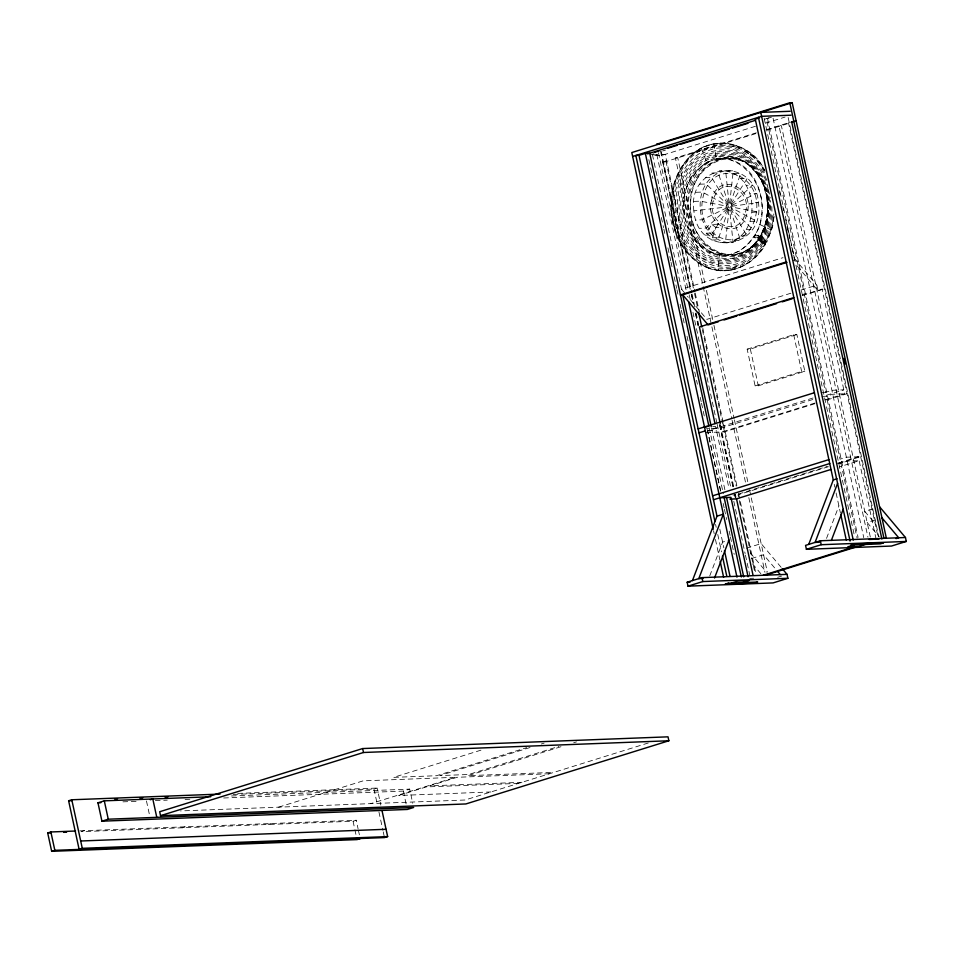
<?xml version="1.0" encoding="UTF-8"?>
<svg xmlns="http://www.w3.org/2000/svg" width="954" height="954" viewBox="0 0 954 954"><rect width="100%" height="100%" fill="white"/><g stroke="black" fill="none" stroke-linecap="round" stroke-linejoin="round"><path stroke-width="0.72" stroke-dasharray="4.77 3.58" d="M693.892 210.87C686.856 163.778 754.638 154.357 758.442 202.582C765.478 249.674 697.696 259.083 693.892 210.87L726.662 206.97M726.721 242.865C764.285 235.865 758.454 168.381 719.256 170.814M731.026 269.982L731.623 269.958C745.956 266.834 757.488 256.912 765.108 244.653C762.866 242.543 758.096 238.333 761.292 235.28L754.924 235.519L747.972 244.641L739.302 251.176L729.536 254.706L735.892 254.456L745.67 250.938L754.328 244.391C729.595 270.936 691.173 245.321 689.277 214.042C681.406 179.352 720.365 138.318 752.026 167.594C730.943 145.7 692.664 161.417 686.26 189.238M709.347 251.939L719.316 254.968L718.135 270.292L731.623 269.958L731.432 268.527L744.025 263.996L755.198 255.565L764.166 243.807M764.273 172.579C749.152 137.817 699.032 135.54 681.824 169.884C661.516 204.347 675.599 260.537 718.255 268.873L718.135 270.292C670.435 260.871 657.306 192.875 688.228 159.378C708.5 133.035 752.193 141.931 764.953 171.267M728.987 209.916L725.422 242.435L719.054 242.686M729.715 203.285L733.268 170.766L726.912 171.004M774.004 216.808L772.537 227.076L766.825 242.149M773.968 216.331L771.416 230.057L765.108 244.653L754.161 237.284C770.808 210.345 760.576 165.436 726.662 158.722M767.672 212.158L765.275 225.597L759.563 238.834L761.256 241.589L765.108 244.653L754.924 235.519M767.922 212.038L765.609 224.464L759.563 238.834M739.505 148.383L738.134 147.572L738.384 146.582M762.222 233.086A16.111 5.462 27.5 0 0 765.657 241.207L766.348 241.767L755.878 233.336C721.415 289.265 664.222 224.774 690.1 180.354C724.563 124.414 781.743 188.916 755.878 233.336L765.74 243.735C755.21 264.437 729.679 276.922 707.427 267.764L707.594 267.096M765.323 224.798L767.612 212.301L767.207 199.04M704.994 266.321L705.4 264.973M759.551 238.285L760.529 237.045C780.861 206.41 760.457 151.722 719.817 156.48C681.156 166.401 675.301 222.831 702.871 247.635M718.195 224.202L711.839 224.44L706.27 233.229L712.435 237.784L715.953 227.481L722.309 227.243M728.296 209.665L718.028 239.812L711.672 240.05M730.394 203.524L740.662 173.389L734.306 173.64M761.399 233.968L765.823 222.306L767.588 209.677L766.634 196.512L762.973 184.027L757.082 173.711L757.488 174.224L749.594 165.889C772.323 184.563 774.314 222.163 754.674 243.759L762.234 233.086M709.74 575.918L722.619 542.122L728.963 540.143M826.534 538.378L838.9 505.93M759.742 239.454C773.229 215.699 770.248 183.085 750.106 163.957C732.123 146.379 701.262 153.57 690.159 175.286C677.125 198.802 680.596 230.785 700.319 249.566C718.302 267.132 749.164 259.953 760.266 238.226M760.088 240.122C773.849 215.807 770.713 182.464 750.13 162.884C731.682 144.877 700.033 152.246 688.657 174.51C675.301 198.623 678.843 231.417 699.079 250.675C717.515 268.694 749.164 261.324 760.541 239.049M760.588 240.837C774.648 215.902 771.357 181.773 750.285 161.739C731.348 143.243 698.865 150.815 687.178 173.676C673.464 198.42 677.101 232.084 697.875 251.868C716.812 270.364 749.295 262.791 760.982 239.931M761.256 241.589C775.626 216.009 772.156 181.045 750.583 160.522C731.122 141.514 697.744 149.289 685.735 172.781C671.652 198.205 675.384 232.8 696.73 253.12C716.18 272.117 749.558 264.341 761.566 240.861M762.067 242.364L768.137 228.304L770.915 213.338L770.534 200.567M763.009 243.163L769.162 228.912L772.024 213.529L771.81 206.517M764.094 243.974L770.331 229.532L773.229 212.348M751.263 155.907L750.094 154.691L750.548 153.821M727.687 209.224L711.41 234.911L705.054 235.161M731.002 203.977L747.28 178.279L740.924 178.529M761.697 233.539L761.304 237.296L765.573 243.568M753.72 244.928L760.767 235.686M761.292 235.28C748.926 261.157 710.539 263.089 696.444 237.82C680.929 213.756 685.067 176.478 710.718 161.023M760.195 236.795C743.226 269.91 697.374 258.606 687.369 226.289M760.147 237.474C726.149 289.718 669.374 234.302 686.546 187.866C701.691 137.018 762.568 150.386 767.541 199.231M762.294 241.815C730.072 294.273 669.028 250.95 675.742 200.328C677.555 177.432 691.662 153.63 715.345 148.442C738.575 144.412 759.301 162.192 766.777 183.108M763.164 242.805C730.048 296.73 667.287 252.19 674.18 200.149C676.052 176.609 690.553 152.151 714.892 146.809C738.169 142.802 759.42 160.129 767.135 181.177M727.186 208.592L706.02 228.089L699.652 228.34M731.503 204.609L752.682 185.1L746.314 185.35M755.699 242.59C727.89 273.881 686.153 238.178 690.422 203.762C688.418 173.711 723.967 144.173 750.249 166.39M726.841 207.817L702.204 219.802L695.848 220.052M731.861 205.372L756.486 193.388L750.118 193.638M732.481 268.157L739.755 265.534M662.636 150.97L665.475 150.088M764.679 119.202L768.936 117.879M650.127 154.942L653.943 153.761M771.488 117.163L766.42 118.749L825.556 392.285L831.9 390.305L843.825 389.852L824.101 395.993M755.449 126.286L662.076 155.347L651.773 155.74M765.323 123.209L785.047 117.068M662.696 161.941L666.655 160.916L662.696 161.941L690.982 292.759M711.255 323.943L675.384 157.994L756.272 132.809M766.205 129.72L790.604 122.124M755.818 133.596L662.97 162.502L660.573 162.597M767.171 130.066L790.783 122.72M652.417 154.584L681.538 289.253L783.019 257.663M792.679 260.597L794.789 259.941L791.224 244.045M790.949 293.2L706.89 319.363L687.464 296.3M800.883 290.111L816.827 285.151L818.031 290.708L795.219 263.626M802.254 294.977L824.375 288.74L802.087 295.68M747.173 349.176L793.692 334.699L796.876 334.568L804.818 371.309L758.299 385.786L755.115 385.905L747.173 349.176L750.357 349.057L796.876 334.568M755.115 385.905L801.634 371.428L804.818 371.309M720.711 490.881L707.725 430.779L813.428 397.866M812.82 399.499L721.2 428.024L706.485 428.584M822.038 396.387L826.414 396.22L832.747 394.24L847.069 393.692L824.781 400.632M815.086 402.993L722.047 431.959L720.58 425.138M824.948 399.929L844.684 393.787L821.99 288.835M814.847 403.721L724.444 431.864L704.553 432.627M738.491 494.053L784.999 479.576M786.406 479.135L800.501 474.746M801.92 474.305L827.285 466.411M838.566 462.905L858.29 456.751L876.309 540.059M828.466 466.697L738.05 494.84L738.98 499.145M838.399 463.608L860.675 456.668L846.365 457.216L840.021 459.184L826.414 396.22M836.503 463.298L840.879 463.119L847.212 461.152L859.149 460.699L839.413 466.84M746.362 548.216L761.161 543.601L781.302 567.523M872.827 508.84L864.753 511.356L876.261 525.022M751.454 558.507L763.57 554.739L775.65 569.097M875.235 519.978L867.162 522.494L879.254 536.852M777.629 577.289L781.672 576.037M84.274 830.684L81.102 831.673L353.063 821.239L356.236 820.249L358.072 828.728M182.095 827.798L185.267 826.808M278.592 807.167L363.164 780.849L455.416 777.307L370.844 803.626M480.947 750.166L393.561 777.367L436.503 775.721L526.715 747.638M233.158 794.443L373.98 789.041L377.152 788.052L380.837 805.116M267.979 824.506L271.151 823.517M530.03 747.519L439.818 775.59L468.652 774.493L558.853 746.41M541.3 744.001L544.126 743.13M223.677 797.985L403.327 791.093L409.671 789.113L412.724 803.244M560.988 746.708L467.961 775.674L553.845 772.37M573.676 742.761L576.502 741.89M648.291 742.975L465.051 800.012L180.497 810.936M732.04 206.231L758.442 202.582L752.086 202.82M789.292 122.744L788.493 122.78L878.074 537.102M713.759 143.756L716.442 158.984L733.018 158.483L742.987 161.5M652.882 154.834L665.236 154.357L694.917 291.614M675.384 157.994L677.769 157.899L705.137 284.53M716.442 158.984L722.798 158.746C677.996 169.788 680.5 246.18 725.672 254.718M711.851 173.091L718.219 172.841L725.612 170.575L728.999 203.274M705.209 177.659L711.565 177.408L718.219 172.841L728.319 203.476M699.771 184.217L706.139 183.967L727.198 204.502M695.919 192.314L702.287 192.064L726.841 205.253M693.916 201.401L700.284 201.163L726.662 206.1M752.05 212.289L758.418 212.038L732.04 207.101M750.047 221.376L756.415 221.125L731.849 207.948M746.195 229.473L752.563 229.234L731.491 208.687M706.27 233.229L712.638 232.991M740.769 236.032L747.125 235.793L730.991 209.296M712.435 237.784L718.803 237.546M754.161 237.284L760.529 237.045M734.115 240.599L740.483 240.36L730.382 209.725M821.179 392.452L825.556 392.285M712.698 426.617L715.619 426.498L728.844 487.685M707.725 430.779L716.466 430.433M733.018 495.031L735.665 494.923M749.701 578.386L753.684 578.231M549.432 773.754L457.181 777.283L429.705 785.846L521.945 782.304M237.808 793.406L377.152 788.052M518.451 783.389L426.199 786.931L398.712 795.493L490.964 791.951M231.5 795.958L409.671 789.113M122.947 801.849L136.183 801.336M155.371 800.609L167.248 800.144M185.076 799.464L191.015 799.237M79.909 830.851L356.236 820.249M719.316 254.968L735.892 254.456M718.255 268.873L731.432 268.527M732.088 146.141L738.134 147.572M759.706 224.452L771.416 230.057M715.953 227.481L711.839 224.44M744.537 151.376L750.094 154.691M707.427 267.764C667.55 249.244 660.12 190.848 687.846 158.865C708.357 133.453 750.619 140.763 764.166 169.418M750.87 166.509L758.979 175.989L758.585 175.524M794.014 258.057L816.827 285.151M681.538 289.253L685.771 294.285M750.19 552.771L766.491 572.126M752.479 563.766L760.851 573.7M727.699 203.906L711.565 177.408C689.635 196.906 700.582 244.558 733.077 242.626L729.691 209.928M758.347 174.952L764.047 186.304M701.464 148.383L706.664 162.502M767.099 184.384L768.042 188.2M768.364 189.476L770.45 197.919M764.094 185.887L767.29 199.147M787.11 226.837L789.781 238.357M791.784 246.991L794.789 259.941M779.203 190.561L780.181 194.902M782.781 206.469L783.747 210.798M785.702 219.468L790.89 242.602M788.147 117.497L878.765 536.613M870.31 537.03L781.362 125.654L778.977 125.737L867.937 537.185M773.074 118.224L863.752 537.639M767.505 118.439L858.087 537.4M840.879 463.119L857.097 538.163M764.154 118.248L797.616 273.023M797.938 274.478L818.997 371.893M819.307 373.348L826.224 405.331M826.546 406.786L854.522 536.196M834.225 484.286L834.845 487.172M836.098 492.944L840.438 513.037M793.692 334.699L801.634 371.428M750.357 349.057L758.299 385.786M706.401 290.35L713.64 323.823M713.95 325.278L734.091 418.436M734.413 419.891L747.936 482.474M749.51 489.748L767.338 572.185M711.887 326.828L731.778 418.842M732.088 420.273L745.706 483.284M748.807 497.618L764.953 572.305M695.227 293.069L699.318 311.946M702.764 327.914L723.18 422.312M723.49 423.767L736.989 486.206M738.563 493.468L755.83 573.33M665.868 160.952L694.19 291.972M694.512 293.427L697.97 309.442M702.371 329.786L736.202 486.254M739.29 500.576L755.139 573.831M661.217 151.412L691.745 292.604M692.055 294.059L694.882 307.128M696.146 312.936L698.65 324.551M720.318 424.745L733.817 487.196M735.391 494.458L736.011 497.356M660.526 151.197L690.338 289.134M691.602 294.953L693.486 303.682M695.693 313.878L698.209 325.517M719.614 424.494L733.137 487.077M734.711 494.363L735.343 497.272M691.292 294.214L693.498 304.398M695.383 313.115L698.209 326.196M719.578 425.043L733.089 487.554M734.663 494.816L735.295 497.726M658.439 152.7L687.917 289.062M689.182 294.881L690.756 302.144M692.95 312.316L716.836 422.801M717.146 424.256L730.979 488.209M733.805 501.291L739.147 526M739.469 527.455L745.122 553.618M745.432 555.073L750.774 579.793M656.793 154.417L686.212 290.517M711.529 427.988L725.088 490.714M709.227 427.786L723.323 493.671M648.851 159.664L652.918 178.458M655.1 188.582L657.604 200.149M657.914 201.592L658.856 205.933M661.361 217.5L663.543 227.624M663.853 229.067L664.795 233.408M667.919 247.861L669.481 255.088M669.791 256.531L670.734 260.871M671.044 262.314L671.986 266.655M674.168 276.779L676.672 288.346M676.982 289.789L677.924 294.13M680.119 304.29L681.061 308.655M681.383 310.11L684.519 324.646M687.035 336.285L691.435 356.641M693.009 363.903L697.41 384.259M700.236 397.353L701.178 401.706M701.5 403.16L704.326 416.254M707.152 429.336L720.675 491.859M723.192 503.485L724.134 507.85M724.444 509.305L726.65 519.477M729.166 531.116L730.108 535.468M730.418 536.923L734.186 554.369M719.805 529.136L723.847 547.811M715.583 524.402L716.204 527.288M717.766 534.502L721.51 551.817M713.556 530.722L714.188 533.632M715.452 539.451L719.853 559.843M403.327 791.093L406.38 805.212M373.98 789.041L377.379 804.747M378.917 811.89L382.936 830.445M383.246 831.876L384.474 837.588M358.37 830.135L359.598 835.787M353.063 821.239L354.59 828.299M354.9 829.718L356.116 835.37M146.463 800.943L149.528 815.074M733.984 268.014L734.163 269.04M767.314 198.897L767.72 212.444M684.101 201.02L684.507 214.567M764.428 170.611A63.858 51.647 87.8 0 0 687.882 158.662A63.858 51.647 87.8 0 0 688.001 253.8A63.858 51.647 87.8 0 0 764.512 244.677L770.82 230.081A63.858 51.647 87.8 0 0 773.825 213.899M702.263 201.234C696.67 242.423 749.916 257.437 756.427 211.967C762.031 170.778 708.774 155.764 702.263 201.234M713.198 201.079C706.091 224.142 740.065 239.406 745.503 212.122C752.599 189.059 718.624 173.795 713.198 201.079M711.589 200.364C703.623 225.669 740.924 242.853 747.113 212.837C755.067 187.521 717.766 170.349 711.589 200.364M726.709 205.67C730.323 220.183 736.059 195.618 726.709 205.67M728.486 205.766A1.336 1.085 87.8 0 0 729.202 207.924A1.336 1.085 87.8 0 0 730.347 206.112A1.336 1.085 87.8 0 0 728.486 205.766"/><path stroke-width="1.43" d="M692.449 580.581L717.003 516.15L639.001 155.371L635.817 155.49L714.951 521.516M714.534 578.005L728.963 540.143M808.73 544.388L833.283 479.957L755.282 119.167L759.086 117.986M837.588 483.344L815.074 542.421L819.367 542.254M831.339 540.453L843.205 509.317M886.361 538.235L792.19 102.674L789.805 102.77L656.602 144.233L658.999 144.137M790.186 111.272L760.767 112.393L631.798 152.545L713.246 529.267M762.437 111.94L792.19 102.674M632.645 156.48L761.614 116.328L791.045 115.207M639.001 155.371L645.345 153.391L649.722 153.224L708.917 426.331M647.599 153.88L755.425 120.323M654.921 152.258L659.154 150.935M667.609 148.311L677.471 145.235M680.297 144.364L729.619 129.005M732.445 128.122L747.948 123.304M881.866 538.986L791.665 121.79L796.161 121.039M680.345 294.917L786.06 262.004M680.619 295.478L787.038 262.35M793.8 297.6L699.365 326.995L720.27 423.695M710.205 324.277L708.095 324.932L682.73 294.822L711.243 426.676M711.255 323.943L718.362 321.736M724.038 319.972L736.81 316.001M739.648 315.118L776.544 303.622M782.22 301.858L792.154 298.769M698.137 428.906L814.43 392.714M698.996 432.842L705.328 430.862M712.602 495.818L828.895 459.613M713.461 499.753L829.741 463.549M729.893 499.121L736.524 498.859L830.958 469.463M717.003 516.15L723.347 514.17L698.793 578.613L703.086 578.446M833.283 479.957L837.087 478.765M687.166 582.226L701.965 577.623L787.05 574.356L787.897 578.291L773.098 582.906L688.013 586.161L687.166 582.226L690.124 582.119M905.453 537.507L820.357 540.775L805.558 545.378L806.416 549.313L891.501 546.046L906.3 541.443L905.453 537.507L879.552 506.753M688.013 586.161L702.812 581.558L787.897 578.291M806.416 549.313L821.215 544.71L906.3 541.443M731.468 583.061L737.812 581.081L748.95 580.652L742.606 582.632M854.092 544.889L847.748 546.857L858.886 546.427L865.23 544.46M763.188 575.274L854.021 547M765.585 575.179L856.406 546.916M896.009 538.605L898.704 537.758L881.961 517.879M382.065 810.793L387.646 836.598L384.474 837.588L79.11 849.31L68.616 800.764L71.788 799.774L220.028 794.086M101.935 821.179L108.267 819.2L413.642 807.478L407.298 809.457L101.935 821.179L97.964 802.815L104.296 800.835L210.715 796.745M150.279 799.762L152.807 798.975L156.778 817.339M51.671 851.326L54.843 850.336L360.207 838.614L357.034 839.603L51.671 851.326L47.7 832.961L50.872 831.971L75.557 831.017M362.651 748.556L159.688 811.735L160.534 815.67L465.898 803.948L668.873 740.769L668.015 736.834L362.651 748.556L363.51 752.491L668.873 740.769M160.534 815.67L363.51 752.491M79.11 849.31L82.282 848.321L387.646 836.598M791.665 121.79L792.464 121.766M704.481 426.927L706.866 426.843M719.805 497.773L730.931 497.344L748.091 576.717M868.987 539.475L879.004 539.093M68.616 800.764L71.586 800.644M114.563 798.999L117.533 798.892M139.773 798.033L142.73 797.914M164.97 797.067L167.928 796.948M97.964 802.815L100.897 802.696M47.7 832.961L50.61 832.842M63.679 832.341L66.577 832.234M80.696 840.999L386.06 829.276M782.256 568.667L787.05 574.356M777.51 571.303L780.3 574.618M789.805 102.77L883.976 538.33M843.634 358.466L844.886 364.273M760.767 112.393L853.234 540.083M758.442 117.318L850.062 541.073M840.748 514.468L846.281 540.083M820.357 540.775L821.215 544.71M698.602 312.352L701.75 326.912M736.524 498.859L753.052 575.345M688.669 301.869L714.987 423.6M726.554 497.511L743.715 576.884M724.169 497.606L741.33 576.979M645.345 153.391L736.965 577.146M724.468 550.661L730.001 576.276M722.44 556.146L726.817 576.359M720.175 561.298L723.633 577.313M701.965 577.623L702.812 581.558M104.296 800.835L108.267 819.2M71.788 799.774L82.282 848.321M50.872 831.971L54.843 850.336M728.284 583.18L725.112 584.17L754.542 583.037L757.714 582.047L728.284 583.18M854.092 544.018L850.92 545.008L880.339 543.875L883.511 542.886L854.092 544.018"/></g></svg>
